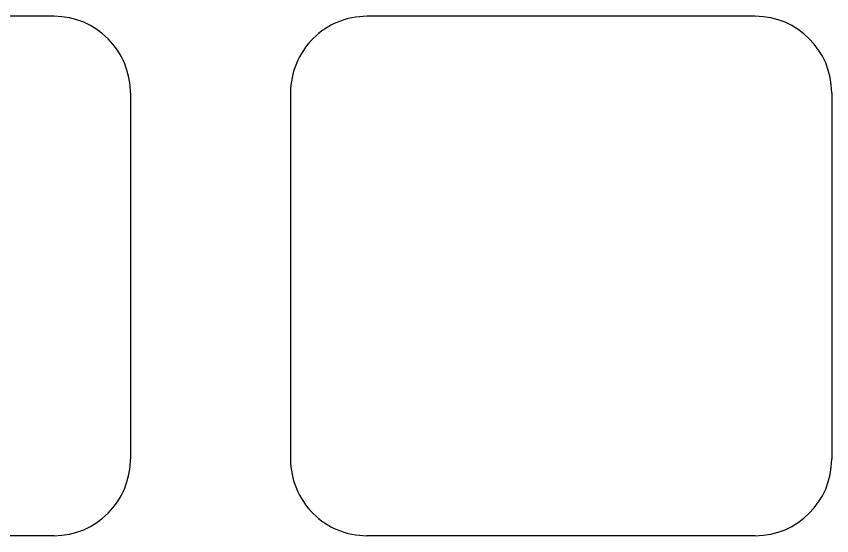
# Model space of a CAD drawing. Header units: millimetres. Extents: x -10 to 277, y -95 to 18.
# Drawn here: x 199.51 to 221.66, y -64.2 to -50.1 of the extents above; entities that cross this region are included whole.
import ezdxf

# ---------------------------------------------------------------- set-up
doc = ezdxf.new("R2010")
doc.units = ezdxf.units.MM
doc.header["$MEASUREMENT"] = 0
doc.layers.add('Edge.Cuts', color=53, linetype='CONTINUOUS')

msp = doc.modelspace()

# ---------------------------------------------------------------- linework, layer by layer
at = {"layer": 'Edge.Cuts', "linetype": 'Continuous'}
for p, q in [((200.5375, -50.1), (189.9875, -50.1)), ((219.5875, -50.1), (209.0375, -50.1)), ((202.6125, -52.175), (202.6125, -62.125)), ((206.9625, -52.175), (206.9625, -62.125)), ((221.6625, -52.175), (221.6625, -62.125)), ((200.5375, -64.2), (189.9875, -64.2)), ((219.5875, -64.2), (209.0375, -64.2))]:
    msp.add_line(p, q, dxfattribs=at)
at = {"layer": 'Edge.Cuts'}
for centre, radius, start, end in [((200.537472, -52.175015), 2.075015, 0.0004142, 89.9992269), ((209.037472, -52.175015), 2.074972, 89.9992269, 179.9995858), ((219.587472, -52.175015), 2.075015, 0.0004142, 89.9992269), ((200.537472, -62.125015), 2.075028, 270.0007731, 0.0004142), ((209.037472, -62.125015), 2.074985, 179.9995858, 270.0007731), ((219.587472, -62.125015), 2.075028, 270.0007731, 0.0004142)]:
    msp.add_arc(centre, radius, start, end, dxfattribs=at)

doc.saveas('drawing.dxf')
